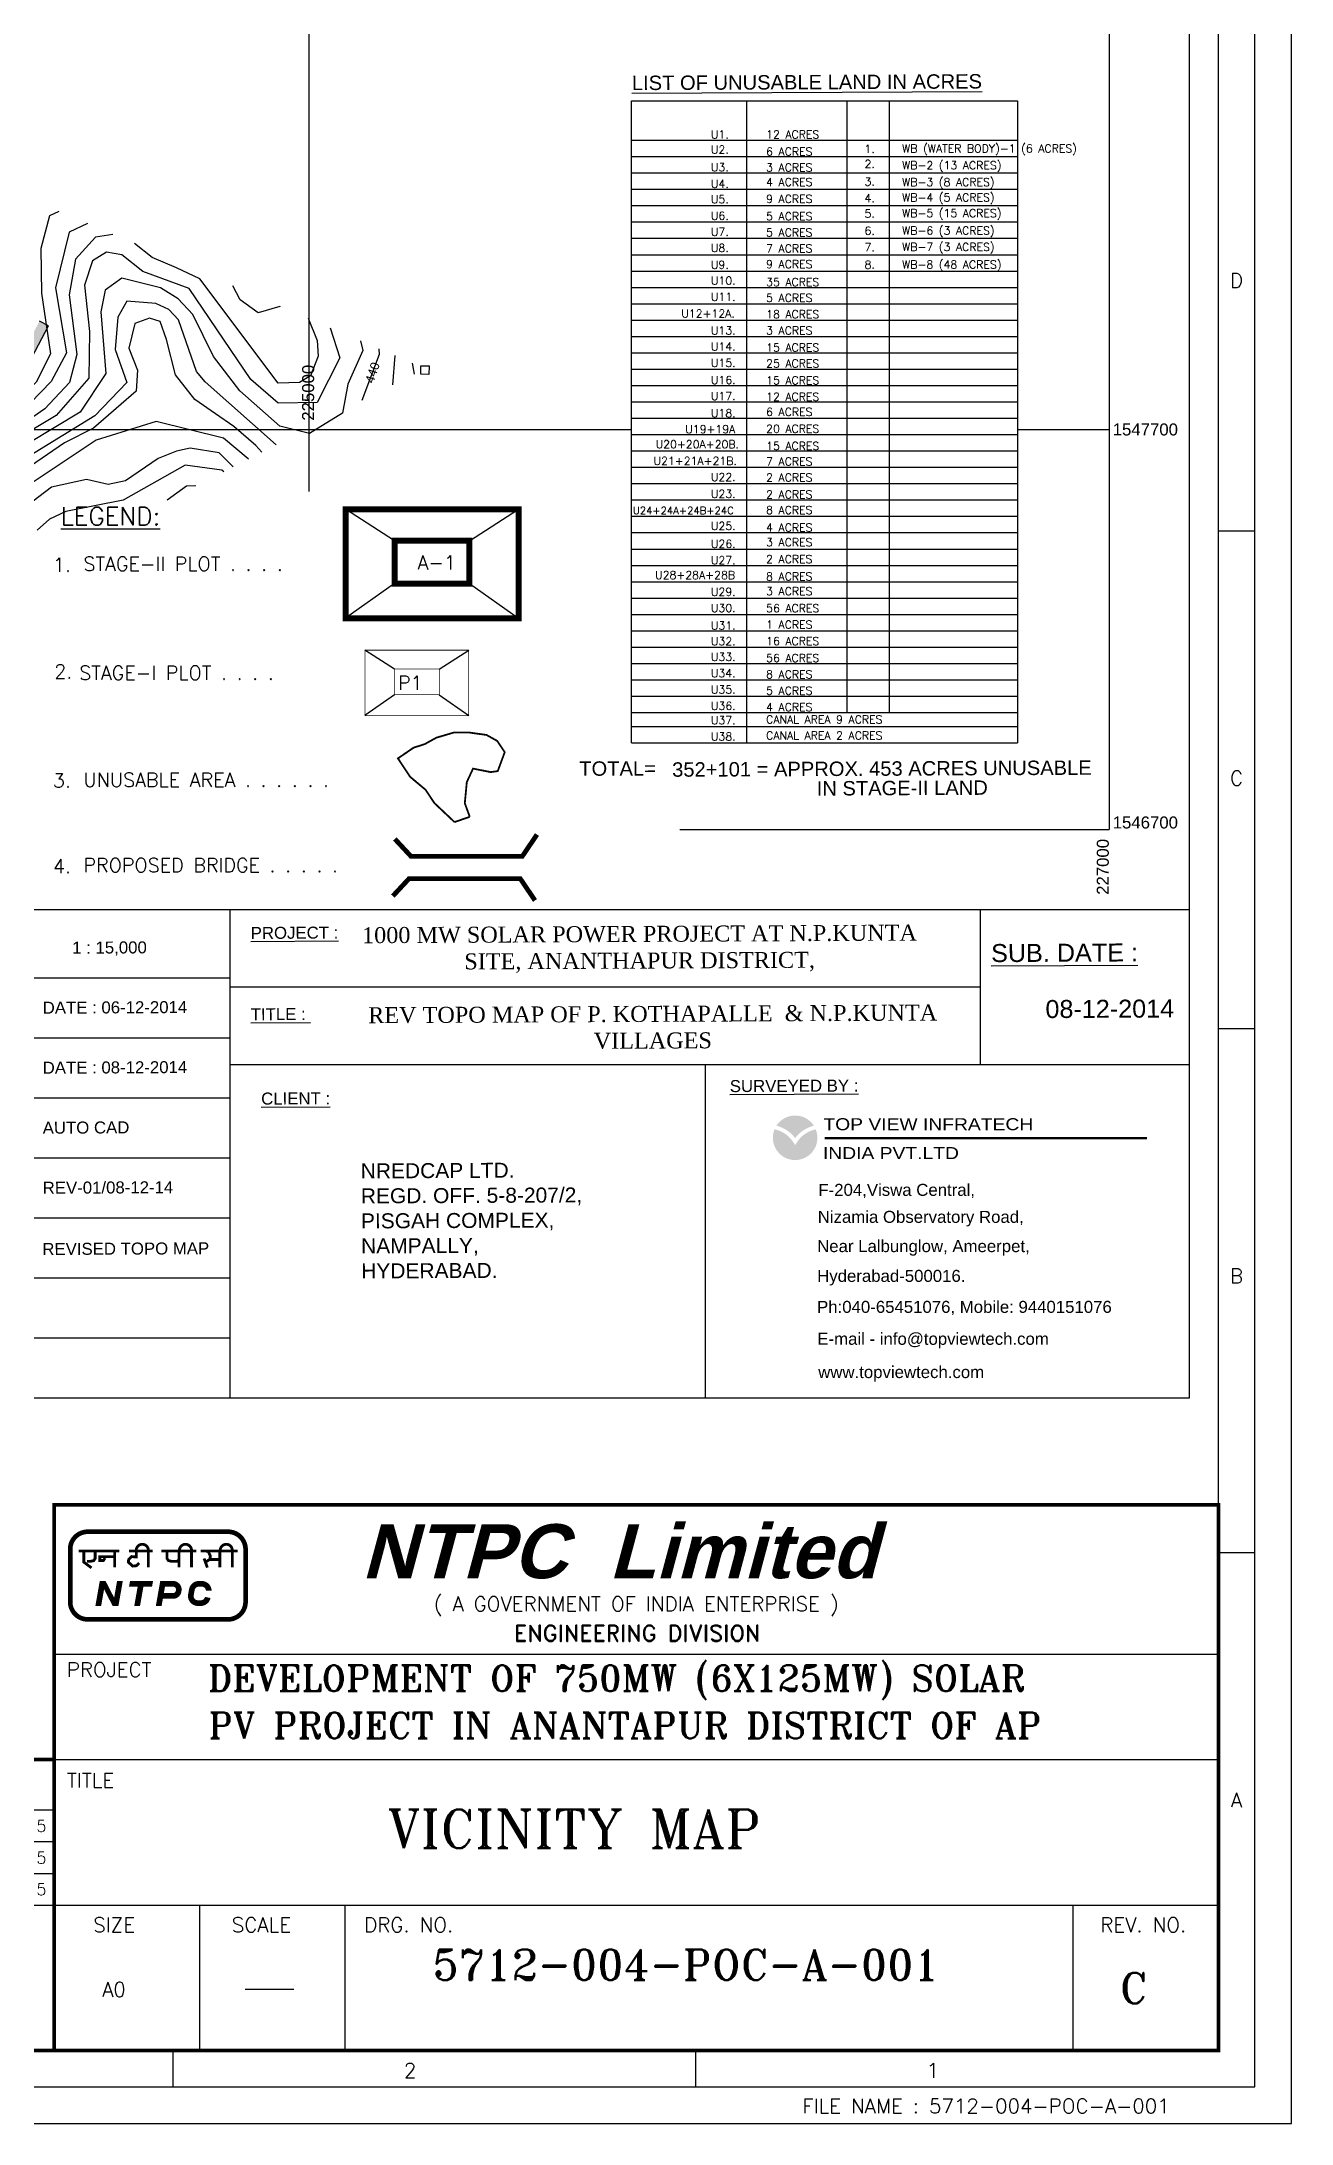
# Model space of a CAD drawing. Header units: metres. Extents: x 218545 to 227455, y 1543467 to 1556082.
# Drawn here: x 224333 to 227455, y 1543467 to 1548669 of the extents above; entities that cross this region are included whole.
import ezdxf
from ezdxf.enums import TextEntityAlignment as Align

# ---------------------------------------------------------------- set-up
doc = ezdxf.new("R2010")
doc.units = ezdxf.units.M
doc.header["$MEASUREMENT"] = 0
for name, color, linetype in [('10 M CONTOUR', 20, 'Continuous'), ('2 M CONTOUR', 33, 'Continuous'), ('AREA FOR SURVEY', 6, 'Continuous'), ('CONTEXT', 200, 'Continuous'), ('EXCAVATED CANAL', 160, 'Continuous'), ('GRID', 250, 'Continuous'), ('IMAGE', 7, 'Continuous'), ('STAGE-I', 160, 'Continuous'), ('STONES', 5, 'Continuous'), ('SUB STATION', 92, 'Continuous'), ('TITLE BOX', 7, 'Continuous'), ('UT & SP', 1, 'Continuous'), ('UUL', 90, 'Continuous')]:
    doc.layers.add(name, color=color, linetype=linetype)
doc.styles.add('1', font='romant.shx', dxfattribs={"height": 7})
doc.styles.add('ARIAL', font='arialbd.ttf')
doc.styles.add('ROMANS', font='romans')
doc.styles.add('ROMANT', font='romand.shx')
doc.styles.add('ST2', font='bgothl.ttf', dxfattribs={"width": 1.2})
doc.styles.get("Standard").update_dxf_attribs({"font": 'arial.ttf'})

msp = doc.modelspace()

# ---------------------------------------------------------------- hatches: boundary and pattern name
at = {"layer": 'EXCAVATED CANAL'}
h = msp.add_hatch(dxfattribs=at)
h.set_pattern_fill('DOTS', color=256, scale=50)
h.set_pattern_definition([(0, (0.1397, 0.1363), (1.5625, 3.125), [0, -3.125])])
h.paths.add_polyline_path([(223781.05413, 1547500.54992), (223853.64516, 1547574.37917), (223874.96063, 1547726.73811), (223895.32201, 1547833.09122), (223904.75728, 1547849.00947), (223944.24054, 1547865.36972), (223982.62388, 1547870.62289), (224058.92757, 1547853.84168), (224116.24107, 1547831.57157), (224159.92172, 1547814.79106), (224221.20443, 1547807.10088), (224258.76192, 1547810.9365), (224291.98447, 1547848.75387), (224349.89832, 1547959.31298), (224327.75269, 1547970.91346), (224271.22751, 1547863.00535), (224246.45786, 1547834.80996), (224221.49455, 1547832.26054), (224166.04999, 1547839.21811), (224125.25107, 1547854.89157), (224066.18281, 1547877.84352), (223983.64524, 1547895.99572), (223937.65258, 1547889.70114), (223887.49625, 1547868.9184), (223871.58918, 1547842.08155), (223850.28865, 1547730.82304), (223830.03021, 1547586.01956), (223769.87662, 1547524.8399), (223645.94682, 1547516.31206), (223647.66306, 1547491.37104)])
at = {"layer": 'TITLE BOX'}
h = msp.add_hatch(color=256, dxfattribs=at)
edge = h.paths.add_edge_path()
edge.add_line((226215.67617, 1545911.74216), (226217.76524, 1545915.12237))
edge.add_arc((226281.86428, 1545879.4151), 73.37368, 101.74444472, 150.87939668, ccw=False)
edge.add_arc((226215.44447, 1545929.9835), 55.70519, -202.44631022, 22.44631022, ccw=False)
edge.add_arc((226149.02466, 1545879.4151), 73.37368, 29.12060332, 78.25555528, ccw=False)
edge.add_line((226213.1237, 1545915.12237), (226215.67617, 1545911.74216))
edge = h.paths.add_edge_path()
edge.add_arc((226281.86428, 1545879.4151), 83.03603, 103.62891731, 143.11974506)
edge.add_arc((226149.02466, 1545879.4151), 83.03603, 36.88025494, 76.37108269)
edge.add_arc((226215.44447, 1545929.9835), 55.70519, 32.74319009, 147.25680991, ccw=False)

# ---------------------------------------------------------------- linework, layer by layer
for p, q in [((227364.2306, 1547446.30994, -1469.86579), (227273.32151, 1547446.30994, -1469.86579)), ((227364.2306, 1546202.37055, -1469.86579), (227273.32151, 1546202.37055, -1469.86579)), ((224676.02487, 1544878.68539, -1469.86579), (224676.02487, 1544897.43575, -1469.86579)), ((227364.2306, 1544892.71208, -1469.86579), (227273.32151, 1544892.71208, -1469.86579)), ((224552.06552, 1544867.29867, -1469.86579), (224554.51333, 1544864.85339, -1469.86579)), ((224364.2306, 1544376.04541, -1469.86579), (227273.32151, 1544376.04541, -1469.86579)), ((220185.27126, 1544250.26669, -1469.86579), (224367.08944, 1544250.26669, -1469.86579)), ((220185.27126, 1544170.98081, -1469.86579), (224367.08944, 1544170.98081, -1469.86579)), ((220185.27126, 1544091.69493, -1469.86579), (224367.08944, 1544091.69493, -1469.86579)), ((220182.41242, 1544012.40905, -1469.86579), (227273.32151, 1544012.40905, -1469.86579)), ((224727.86697, 1543648.77268, -1469.86579), (224727.86697, 1544012.40905, -1469.86579)), ((225091.50333, 1543648.77268, -1469.86579), (225091.50333, 1544012.40905, -1469.86579)), ((226909.68515, 1543648.77268, -1469.86579), (226909.68515, 1544012.40905, -1469.86579)), ((224661.95788, 1543557.86359, -1469.86579), (224661.95788, 1543648.77268, -1469.86579)), ((225967.63969, 1543557.86359, -1469.86579), (225967.63969, 1543648.77268, -1469.86579))]:
    msp.add_line(p, q)
at = {"elevation": -1469.86579}
for points in [[(218545.13969, 1543466.9545), (227455.13969, 1543466.9545), (227455.13969, 1556081.9545), (218545.13969, 1556081.9545)], [(218636.04878, 1543557.86359), (227364.2306, 1543557.86359), (227364.2306, 1555991.04541), (218636.04878, 1555991.04541)], [(218726.95788, 1543648.77268), (227273.32151, 1543648.77268), (227273.32151, 1555900.13632), (218726.95788, 1555900.13632)]]:
    msp.add_lwpolyline(points, close=True, dxfattribs=at)
for points, const_width in [([(224364.2306, 1543648.77268), (224364.2306, 1545012.40905), (227273.32151, 1545012.40905), (227273.32151, 1543648.77268), (220182.41242, 1543648.77268), (220182.41242, 1544376.04541)], 9.09091), ([(224425.61613, 1544897.55787), (224527.02316, 1544897.55787)], 7.08466), ([(224438.36916, 1544897.55787), (224438.36916, 1544869.54015), (224457.49559, 1544855.17659)], 7.0832), ([(224466.75333, 1544897.43575), (224466.75333, 1544882.25689), (224466.75333, 1544878.68539), (224463.09697, 1544873.32814), (224455.05299, 1544871.5424), (224446.48472, 1544871.5424)], 7.08466), ([(224491.39825, 1544879.73062), (224487.40039, 1544873.62845), (224478.40521, 1544873.62845), (224478.40521, 1544883.39192), (224515.38541, 1544883.39192)], 7.08466), ([(224515.38541, 1544856.54237), (224515.38541, 1544896.8167)], 7.08466), ([(224576.64475, 1544867.73397), (224569.36968, 1544860.46573), (224560.11049, 1544859.65816), (224549.93429, 1544869.32276), (224550.28692, 1544876.35653), (224557.69005, 1544883.38745), (224569.35861, 1544882.36971), (224569.35861, 1544896.19302)], 7.08466), ([(224551.49031, 1544897.55787), (224610.76168, 1544897.55787)], 7.08466), ([(224599.50512, 1544897.32542), (224599.50512, 1544856.52802)], 7.08466), ([(224631.9153, 1544897.55787), (224719.1066, 1544897.55787)], 7.08466), ([(224646.04276, 1544897.43575), (224646.04276, 1544882.25689), (224646.04276, 1544878.68539), (224649.69913, 1544873.32814), (224657.74311, 1544871.5424), (224670.90598, 1544871.5424), (224676.02487, 1544875.11389)], 7.08466), ([(224676.02487, 1544897.43575), (224676.02487, 1544856.36353)], 7.08466), ([(224707.36071, 1544897.32542), (224707.36071, 1544856.52802)], 7.08466), ([(224730.23456, 1544897.55787), (224822.6822, 1544897.55787)], 7.08466), ([(224738.81583, 1544878.66356), (224747.07023, 1544855.851)], 7.08466), ([(224742.85773, 1544897.28457), (224749.43011, 1544895.94696), (224754.3594, 1544885.246), (224753.81171, 1544876.55147), (224750.28477, 1544874.56264), (224742.12145, 1544869.79512)], 7.08466), ([(224752.67967, 1544875.91312), (224778.12721, 1544875.91312)], 7.08466), ([(224778.12721, 1544897.32542), (224778.12721, 1544856.52802)], 7.08466), ([(224809.22432, 1544897.32542), (224809.22432, 1544856.52802)], 7.08466), ([(224364.2306, 1544376.04541), (220182.41242, 1544376.04541)], 9.09091)]:
    msp.add_lwpolyline(points, dxfattribs=dict(at, const_width=const_width))
at = {"const_width": 11.68364, "elevation": -1469.86579}
msp.add_lwpolyline([(224448.11105, 1544726.4425), (224798.62015, 1544726.4425, 0.4142135624), (224842.43378, 1544770.25614), (224842.43378, 1544901.69705, 0.4142135624), (224798.62015, 1544945.51068), (224448.11105, 1544945.51068, 0.4142135624), (224404.29742, 1544901.69705), (224404.29742, 1544770.25614, 0.4142135624)], format="xyb", close=True, dxfattribs=at)
at = {"elevation": -1469.86579}
for points, const_width in [([(224599.53087, 1544897.55787, 1.0992236365), (224569.41625, 1544897.55787, 0.9290593582)], 7.08466), ([(224707.38646, 1544897.55787, 1.0992236365), (224677.27184, 1544897.55787, 0.9290593582)], 7.08466), ([(224809.25007, 1544897.55787, 1.0992236365), (224779.13545, 1544897.55787, 0.9290593582)], 7.08466), ([(224633.5191, 1544784.92365), (224661.16662, 1544784.92365, 0.3639702343), (224675.12069, 1544796.6325), (224675.48558, 1544798.70192, 0.4663076582), (224661.53152, 1544815.33173), (224637.60908, 1544815.33173)], 14.16933), ([(224732.84648, 1544815.33173), (224725.65252, 1544815.33173, 0.3639702343), (224708.20994, 1544800.69566), (224705.94755, 1544787.86502, 0.4663076582), (224723.39014, 1544767.07776), (224730.58409, 1544767.07776, 0.356620502), (224747.94075, 1544781.26105)], 14.16933), ([(224750.54549, 1544798.28941, 0.4031849639), (224732.84648, 1544815.33173)], 14.16933)]:
    msp.add_lwpolyline(points, format="xyb", dxfattribs=dict(at, const_width=const_width))
msp.add_lwpolyline([(224364.2306, 1544639.66883), (227273.32151, 1544639.66883)], dxfattribs=at)
for points in [[(224467.22937, 1544759.9931, -1469.86579), (224478.23628, 1544822.41639, -1469.86579), (224481.61728, 1544759.9931, -1469.86579), (224492.62419, 1544822.41639, -1469.86579)], [(224510.39311, 1544759.9931, -1469.86579), (224488.95522, 1544801.60863, -1469.86579), (224514.06208, 1544780.80086, -1469.86579), (224492.62419, 1544822.41639, -1469.86579)], [(224510.39311, 1544759.9931, -1469.86579), (224521.40002, 1544822.41639, -1469.86579), (224524.78102, 1544759.9931, -1469.86579), (224535.78794, 1544822.41639, -1469.86579)], [(224553.77283, 1544822.41639, -1469.86579), (224551.27439, 1544808.24706, -1469.86579), (224611.32449, 1544822.41639, -1469.86579), (224608.82605, 1544808.24706, -1469.86579)], [(224629.30938, 1544822.41639, -1469.86579), (224643.6973, 1544822.41639, -1469.86579), (224618.30247, 1544759.9931, -1469.86579), (224632.69039, 1544759.9931, -1469.86579)], [(224564.34779, 1544759.9931, -1469.86579), (224572.85627, 1544808.24706, -1469.86579), (224578.7357, 1544759.9931, -1469.86579), (224587.24418, 1544808.24706, -1469.86579)]]:
    msp.add_solid(points)
at = {"layer": '10 M CONTOUR'}
for points in [[(224375.75251, 1548245.26282, -1039.86579), (224352.21003, 1548234.05414, -1039.86579), (224331.27369, 1548152.37832, -1039.86579), (224332.62569, 1548040.61932, -1039.86579), (224354.89569, 1547888.88832, -1039.86579), (224319.39269, 1547818.61632, -1039.86579), (224268.14569, 1547771.21432, -1039.86579), (224227.31869, 1547747.77232, -1039.86579), (224154.32669, 1547750.34532, -1039.86579), (224104.98169, 1547814.26632, -1039.86579), (224064.11069, 1547899.61832, -1039.86579), (224010.20069, 1547940.54732, -1039.86579), (223933.28469, 1547933.32432, -1039.86579), (223891.71969, 1547889.10632, -1039.86579), (223833.69369, 1547749.87532, -1039.86579), (223786.61669, 1547434.17232, -1039.86579), (223762.24054, 1547381.32573, -1039.86579)], [(224918.59978, 1547661.86505, -1029.86579), (224741.87369, 1547818.88932, -1029.86579), (224719.94669, 1547844.87132, -1029.86579), (224674.53669, 1547974.22632, -1029.86579), (224650.76769, 1547999.94732, -1029.86579), (224618.40169, 1548015.31232, -1029.86579), (224545.75369, 1548020.94832, -1029.86579), (224523.64469, 1547980.48332, -1029.86579), (224516.71069, 1547900.01532, -1029.86579), (224545.75469, 1547817.58032, -1029.86579), (224465.79069, 1547734.21932, -1029.86579), (224236.51869, 1547593.32932, -1029.86579), (224169.62469, 1547568.73832, -1029.86579), (224144.95469, 1547572.82232, -1029.86579), (224010.18769, 1547722.11832, -1029.86579), (223940.51669, 1547693.64032, -1029.86579), (223916.74769, 1547641.31932, -1029.86579), (223911.21769, 1547440.68732, -1029.86579), (223878.98712, 1547356.92609, -1029.86579)], [(225175.76511, 1547901.77244, -1029.86579), (225176.22569, 1547887.70532, -1029.86579), (225132.90946, 1547772.48243, -1029.86579)], [(224717.92577, 1547559.1319, -1019.86579), (224695.19969, 1547558.35732, -1019.86579), (224646.47028, 1547523.23112, -1019.86579)]]:
    msp.add_polyline3d(points, dxfattribs=at)
at = {"layer": '2 M CONTOUR'}
for points in [[(224447.4658, 1548214.71417, -1037.86579), (224402.07762, 1548193.23445, -1037.86579), (224367.61769, 1548053.87132, -1037.86579), (224394.80169, 1547891.89032, -1037.86579), (224356.76069, 1547819.65832, -1037.86579), (224280.54169, 1547740.93732, -1037.86579), (224240.73569, 1547718.93732, -1037.86579), (224167.08569, 1547713.96732, -1037.86579), (224077.28469, 1547810.93032, -1037.86579), (224015.08669, 1547900.72432, -1037.86579), (223956.52069, 1547908.89232, -1037.86579), (223918.80269, 1547892.45232, -1037.86579), (223849.04369, 1547743.60732, -1037.86579), (223815.70669, 1547472.10432, -1037.86579), (223776.86575, 1547365.82015, -1037.86579)], [(224510.4644, 1548187.77338, -1035.86579), (224467.50769, 1548180.42132, -1035.86579), (224417.96769, 1548125.61232, -1035.86579), (224402.14169, 1548037.05132, -1035.86579), (224421.21569, 1547887.63432, -1035.86579), (224402.42969, 1547817.42732, -1035.86579), (224340.70469, 1547751.37232, -1035.86579), (224281.17869, 1547710.21632, -1035.86579), (224234.62769, 1547689.24332, -1035.86579), (224158.79788, 1547692.43763, -1035.86579), (224026.35069, 1547838.45532, -1035.86579), (223982.27016, 1547848.90659, -1035.86579), (223918.66561, 1547833.93627, -1035.86579), (223865.66414, 1547715.54215, -1035.86579), (223831.99169, 1547438.60732, -1035.86579), (223793.81835, 1547347.84707, -1035.86579)], [(224998.65777, 1547978.20505, -1035.86579), (225021.03369, 1547922.21032, -1035.86579), (225023.73869, 1547883.43332, -1035.86579), (225004.66669, 1547834.07132, -1035.86579), (224977.53869, 1547817.34632, -1035.86579), (224923.62469, 1547815.98832, -1035.86579), (224727.88769, 1548076.29732, -1035.86579), (224669.81169, 1548103.84132, -1035.86579), (224609.34927, 1548130.1926, -1035.86579), (224564.81975, 1548164.5288, -1035.86579)], [(225053.75797, 1547954.42596, -1033.86579), (225077.92357, 1547879.13214, -1033.86579), (225020.93479, 1547767.93186, -1033.86579), (224923.49769, 1547765.92832, -1033.86579), (224856.01369, 1547825.30532, -1033.86579), (224701.88869, 1548052.35232, -1033.86579), (224586.03869, 1548094.82032, -1033.86579), (224533.07769, 1548136.38632, -1033.86579), (224494.70669, 1548143.54632, -1033.86579), (224459.96982, 1548121.33724, -1033.86579), (224439.66388, 1548060.54681, -1033.86579), (224452.17278, 1547945.12422, -1033.86579), (224451.03247, 1547828.29643, -1033.86579), (224369.46969, 1547734.97132, -1033.86579), (224255.53955, 1547666.58177, -1033.86579)], [(225129.80528, 1547921.60691, -1031.86579), (225135.58069, 1547897.80732, -1031.86579), (225098.33269, 1547813.10632, -1031.86579), (225084.87369, 1547741.18432, -1031.86579), (225002.25369, 1547689.97432, -1031.86579), (224928.05269, 1547708.26532, -1031.86579), (224827.80069, 1547796.59632, -1031.86579), (224762.00669, 1547882.29632, -1031.86579), (224711.00769, 1547987.40232, -1031.86579), (224673.98469, 1548026.98632, -1031.86579), (224629.81169, 1548054.19032, -1031.86579), (224533.39269, 1548078.28132, -1031.86579), (224492.00659, 1548048.45532, -1031.86579), (224480.67769, 1547994.29332, -1031.86579), (224493.74409, 1547839.82898, -1031.86579), (224428.91269, 1547743.35332, -1031.86579), (224238.91669, 1547628.65532, -1031.86579)], [(224928.42241, 1548008.51589, -1037.86579), (224928.27366, 1548007.68026, -1037.86579), (224873.84869, 1547991.88732, -1037.86579), (224829.27369, 1548023.92232, -1037.86579), (224811.00658, 1548059.16377, -1037.86579)], [(224882.77276, 1547643.28406, -1027.86579), (224867.80269, 1547659.93432, -1027.86579), (224812.96969, 1547707.35532, -1027.86579), (224766.98769, 1547738.93932, -1027.86579), (224715.57712, 1547774.89776, -1027.86579), (224667.08828, 1547836.41346, -1027.86579), (224644.72369, 1547924.72832, -1027.86579), (224628.98271, 1547969.65611, -1027.86579), (224602.47627, 1547978.65632, -1027.86579), (224565.40768, 1547964.60886, -1027.86579), (224550.64123, 1547903.63041, -1027.86579), (224572.44885, 1547848.20672, -1027.86579), (224569.18063, 1547795.48393, -1027.86579), (224462.12169, 1547703.27432, -1027.86579), (224390.42269, 1547666.72932, -1027.86579), (224176.93569, 1547520.77332, -1027.86579), (224151.69069, 1547518.46132, -1027.86579), (224117.30469, 1547543.58132, -1027.86579), (224038.13769, 1547619.07532, -1027.86579), (224011.30369, 1547639.36197, -1027.86579), (223973.17257, 1547626.08803, -1027.86579), (223950.06069, 1547584.68532, -1027.86579), (223947.53369, 1547432.27532, -1027.86579), (223922.25664, 1547366.06415, -1027.86579)], [(225215.11552, 1547884.79034, -1027.86579), (225209.6161, 1547811.31031, -1027.86579)], [(225258.97644, 1547865.72377, -1025.86579), (225263.3827, 1547838.52624, -1025.86579)], [(224849.82879, 1547626.19831, -1025.86579), (224849.21069, 1547626.93332, -1025.86579), (224787.60669, 1547678.59132, -1025.86579), (224619.08769, 1547719.69632, -1025.86579), (224469.32369, 1547673.05532, -1025.86579), (224304.07369, 1547563.35232, -1025.86579), (224227.49469, 1547491.92932, -1025.86579), (224186.49713, 1547420.4079, -1025.86579)], [(224811.7841, 1547606.46717, -1023.86579), (224776.19869, 1547642.19232, -1023.86579), (224704.32169, 1547653.77132, -1023.86579), (224669.59269, 1547646.14732, -1023.86579), (224624.42769, 1547627.25632, -1023.86579), (224542.63669, 1547571.73341, -1023.86579), (224498.78636, 1547562.706, -1023.86579), (224445.00069, 1547575.38132, -1023.86579), (224357.41169, 1547555.62632, -1023.86579), (224294.44169, 1547507.36632, -1023.86579), (224254.75986, 1547434.44651, -1023.86579)], [(224787.99421, 1547594.3358, -1021.86579), (224783.36769, 1547598.82032, -1021.86579), (224691.72269, 1547611.34932, -1021.86579), (224536.78132, 1547523.15338, -1021.86579), (224393.51569, 1547495.44232, -1021.86579), (224352.82769, 1547475.84032, -1021.86579), (224321.4247, 1547448.4686, -1021.86579)]]:
    msp.add_polyline3d(points, dxfattribs=at)
at = {"layer": 'EXCAVATED CANAL', "elevation": -1469.86579}
msp.add_lwpolyline([(224291.98447, 1547848.75387), (224349.89832, 1547959.31298), (224327.75269, 1547970.91346)], dxfattribs=at)
at = {"layer": 'GRID', "linetype": 'Continuous'}
for p, q in [((227200.13969, 1555900.13632, -1469.86579), (227200.13969, 1546500.13632, -1469.86579)), ((227000.13969, 1552218.94731, -1469.86579), (227000.13969, 1546700.13632, -1469.86579)), ((225000.13969, 1550790.51454, -1469.86579), (225000.13969, 1547545.00654, -1469.86579)), ((219000.13969, 1547700.13632, -1469.86579), (225806.52194, 1547700.13632, -1469.86579)), ((226770.78499, 1547700.13632, -1469.86579), (227000.13969, 1547700.13632, -1469.86579)), ((225927.6448, 1546700.13632, -1469.86579), (227000.13969, 1546700.13632, -1469.86579)), ((226872.75106, 1546700.13632, -1469.86579), (227000.13969, 1546700.13632, -1469.86579)), ((218800.13969, 1546500.13632, -1469.86579), (227200.13969, 1546500.13632, -1469.86579))]:
    msp.add_line(p, q, dxfattribs=at)
at = {"layer": 'GRID', "linetype": 'Continuous', "elevation": -1469.86579}
msp.add_lwpolyline([(227200.13969, 1546500.13632), (227200.13969, 1545279.13632), (218800.13969, 1545279.13632), (218800.13969, 1546500.13632)], dxfattribs=at)
at = {"layer": 'IMAGE'}
for p, q in [((225806.52194, 1546916.64264, -1469.86579), (225806.52194, 1548521.18412, -1469.86579)), ((225806.52194, 1548521.18412, -1469.86579), (226770.78499, 1548521.18412, -1469.86579)), ((226093.60605, 1548521.18412, -1469.86579), (226093.60605, 1546916.64264, -1469.86579)), ((226344.69796, 1548521.18412, -1469.86579), (226344.69796, 1546992.76482, -1469.86579)), ((226450.38572, 1548521.18412, -1469.86579), (226450.38572, 1546992.76482, -1469.86579)), ((226770.78499, 1548521.18412, -1469.86579), (226770.78499, 1546916.64264, -1469.86579)), ((225806.52194, 1548423.05035, -1469.86579), (226770.78499, 1548423.05035, -1469.86579)), ((225806.52194, 1548382.18505, -1469.86579), (226770.78499, 1548382.18505, -1469.86579)), ((225806.52194, 1548341.31975, -1469.86579), (226770.78499, 1548341.31975, -1469.86579)), ((225806.52194, 1548300.45444, -1469.86579), (226770.78499, 1548300.45444, -1469.86579)), ((225806.52194, 1548259.58914, -1469.86579), (226770.78499, 1548259.58914, -1469.86579)), ((225806.52194, 1548218.72384, -1469.86579), (226770.78499, 1548218.72384, -1469.86579)), ((225806.52194, 1548177.85854, -1469.86579), (226770.78499, 1548177.85854, -1469.86579)), ((225806.52194, 1548136.99324, -1469.86579), (226770.78499, 1548136.99324, -1469.86579)), ((225806.52194, 1548096.12794, -1469.86579), (226770.78499, 1548096.12794, -1469.86579)), ((225806.52194, 1548055.26264, -1469.86579), (226770.78499, 1548055.26264, -1469.86579)), ((225806.52194, 1548014.39734, -1469.86579), (226770.78499, 1548014.39734, -1469.86579)), ((225806.52194, 1547973.53204, -1469.86579), (226770.78499, 1547973.53204, -1469.86579)), ((225806.52194, 1547932.66674, -1469.86579), (226770.78499, 1547932.66674, -1469.86579)), ((225806.52194, 1547891.80144, -1469.86579), (226770.78499, 1547891.80144, -1469.86579)), ((225806.52194, 1547850.93614, -1469.86579), (226770.78499, 1547850.93614, -1469.86579)), ((225806.52194, 1547810.07084, -1469.86579), (226770.78499, 1547810.07084, -1469.86579)), ((225806.52194, 1547769.20554, -1469.86579), (226770.78499, 1547769.20554, -1469.86579)), ((225806.52194, 1547728.34023, -1469.86579), (226770.78499, 1547728.34023, -1469.86579)), ((225806.52194, 1547687.47493, -1469.86579), (226770.78499, 1547687.47493, -1469.86579)), ((225806.52194, 1547646.60963, -1469.86579), (226770.78499, 1547646.60963, -1469.86579)), ((225806.52194, 1547605.74433, -1469.86579), (226770.78499, 1547605.74433, -1469.86579)), ((225806.52194, 1547564.87903, -1469.86579), (226770.78499, 1547564.87903, -1469.86579)), ((225806.52194, 1547524.01373, -1469.86579), (226770.78499, 1547524.01373, -1469.86579)), ((225806.52194, 1547483.14843, -1469.86579), (226770.78499, 1547483.14843, -1469.86579)), ((225806.52194, 1547442.28313, -1469.86579), (226770.78499, 1547442.28313, -1469.86579)), ((225806.52194, 1547401.41783, -1469.86579), (226770.78499, 1547401.41783, -1469.86579)), ((225806.52194, 1547360.55253, -1469.86579), (226770.78499, 1547360.55253, -1469.86579)), ((225806.52194, 1547319.68723, -1469.86579), (226770.78499, 1547319.68723, -1469.86579)), ((225806.52194, 1547278.82193, -1469.86579), (226770.78499, 1547278.82193, -1469.86579)), ((225806.52194, 1547237.95663, -1469.86579), (226770.78499, 1547237.95663, -1469.86579)), ((225806.52194, 1547197.09133, -1469.86579), (226770.78499, 1547197.09133, -1469.86579)), ((225806.52194, 1547156.22602, -1469.86579), (226770.78499, 1547156.22602, -1469.86579)), ((225806.52194, 1547115.36072, -1469.86579), (226770.78499, 1547115.36072, -1469.86579)), ((225806.52194, 1547074.49542, -1469.86579), (226770.78499, 1547074.49542, -1469.86579)), ((225806.52194, 1547033.63012, -1469.86579), (226770.78499, 1547033.63012, -1469.86579)), ((225806.52194, 1546992.76482, -1469.86579), (226770.78499, 1546992.76482, -1469.86579)), ((225806.52194, 1546957.50794, -1469.86579), (226770.78499, 1546957.50794, -1469.86579)), ((225806.52194, 1546916.64264, -1469.86579), (226770.78499, 1546916.64264, -1469.86579))]:
    msp.add_line(p, q, dxfattribs=at)
at = {"layer": 'STAGE-I'}
for p, q in [((225214.28595, 1547101.46637, -1469.86579), (225140.67865, 1547148.65353, -1469.86579)), ((225326.39464, 1547101.46637, -1469.86579), (225400.12927, 1547148.65353, -1469.86579)), ((225214.28595, 1547037.24399, -1469.86579), (225140.67865, 1546985.2233, -1469.86579)), ((225326.39464, 1547037.24399, -1469.86579), (225400.12927, 1546985.2233, -1469.86579))]:
    msp.add_line(p, q, dxfattribs=at)
at = {"layer": 'STAGE-I', "ltscale": 100, "const_width": 1.8, "elevation": -1469.86579}
for points in [[(225140.67865, 1547148.65353), (225400.12927, 1547148.65353), (225400.12927, 1546985.2233), (225140.67865, 1546985.2233)], [(225214.28595, 1547101.46637), (225326.39464, 1547101.46637), (225326.39464, 1547037.24399), (225214.28595, 1547037.24399)]]:
    msp.add_lwpolyline(points, close=True, dxfattribs=at)
at = {"layer": 'STONES', "lineweight": 30, "extrusion": (0.009448, 0.010215, 0.999903), "elevation": 17938.31647}
msp.add_lwpolyline([(225270.12853, 1547756.76408), (225290.81039, 1547756.55887), (225290.60048, 1547735.40429), (225269.91863, 1547735.6095)], close=True, dxfattribs=at)
at = {"layer": 'SUB STATION'}
for p, q in [((225214.88576, 1547422.23597, -1469.86579), (225092.20693, 1547500.88122, -1469.86579)), ((225401.73357, 1547422.23597, -1469.86579), (225524.62463, 1547500.88122, -1469.86579)), ((225214.88576, 1547315.19866, -1469.86579), (225092.20693, 1547228.4975, -1469.86579)), ((225401.73357, 1547315.19866, -1469.86579), (225524.62463, 1547228.4975, -1469.86579))]:
    msp.add_line(p, q, dxfattribs=at)
at = {"layer": 'SUB STATION', "const_width": 15, "elevation": -1469.86579}
for points in [[(225092.20693, 1547500.88122), (225524.62463, 1547500.88122), (225524.62463, 1547228.4975), (225092.20693, 1547228.4975)], [(225214.88576, 1547422.23597), (225401.73357, 1547422.23597), (225401.73357, 1547315.19866), (225214.88576, 1547315.19866)]]:
    msp.add_lwpolyline(points, close=True, dxfattribs=at)
at = {"layer": 'TITLE BOX'}
for p, q in [((224802.8412, 1546329.13632, -1469.86579), (224179.05178, 1546329.13632, -1469.86579)), ((224802.8412, 1546179.13632, -1469.86579), (224179.05178, 1546179.13632, -1469.86579)), ((224802.8412, 1546029.13632, -1469.86579), (224179.05178, 1546029.13632, -1469.86579)), ((224802.8412, 1545879.13632, -1469.86579), (224179.05178, 1545879.13632, -1469.86579)), ((224802.8412, 1545729.13632, -1469.86579), (224179.05178, 1545729.13632, -1469.86579)), ((224802.8412, 1545579.13632, -1469.86579), (224179.05178, 1545579.13632, -1469.86579)), ((224802.8412, 1545429.13632, -1469.86579), (220927.51722, 1545429.13632, -1469.86579))]:
    msp.add_line(p, q, dxfattribs=at)
at = {"layer": 'TITLE BOX', "elevation": -1469.86579}
for points in [[(224802.8412, 1546500.13632), (224802.8412, 1545279.13632)], [(226677.63969, 1546500.13632), (226677.63969, 1546112.9159)], [(224802.8412, 1546306.85783), (226677.63969, 1546306.85783)], [(224802.8412, 1546112.9159), (227200.13969, 1546112.9159)], [(225990.99045, 1546112.9159), (225990.99045, 1545279.13632)]]:
    msp.add_lwpolyline(points, dxfattribs=at)
at = {"layer": 'TITLE BOX', "const_width": 5.96544, "elevation": -1469.86579}
msp.add_lwpolyline([(226289.42436, 1545929.10194), (227094.19634, 1545929.10194)], dxfattribs=at)
at = {"layer": 'UT & SP', "const_width": 12, "elevation": -1469.86579}
for points in [[(225215.31333, 1546676.8735), (225255.87353, 1546633.2978), (225533.66692, 1546633.2978), (225570.57477, 1546687.8675)], [(225210.33153, 1546534.06176), (225250.89172, 1546577.63746), (225528.68511, 1546577.63746), (225565.59297, 1546523.06776)]]:
    msp.add_lwpolyline(points, dxfattribs=at)
at = {"layer": 'UUL', "const_width": 4.5, "elevation": -1469.86579}
for points in [[(225402.56013, 1546732.2397), (225390.17251, 1546765.9667), (225395.16134, 1546818.94245), (225410.75088, 1546852.59752), (225455.02545, 1546843.87217), (225472.4857, 1546846.36508), (225489.94595, 1546893.73163), (225471.23856, 1546921.77765), (225444.42449, 1546936.73557), (225399.52634, 1546942.96801), (225363.35844, 1546942.96801), (225319.08412, 1546929.87992), (225289.77551, 1546913.67553), (225262.33786, 1546904.95003), (225223.05211, 1546878.15062), (225253.60761, 1546832.03054), (225292.27005, 1546799.62177), (225314.09529, 1546766.58993), (225364.53525, 1546718.93986)], [(225364.53525, 1546718.93986), (225402.56013, 1546732.2397)]]:
    msp.add_lwpolyline(points, dxfattribs=at)

# ---------------------------------------------------------------- texts
for s, height, style, p in [('D', 36.36364, 'ROMANS', (227318.01152, 1548054.4675, -1469.86579)), ('C', 36.36364, 'ROMANS', (227318.01152, 1546810.5281, -1469.86579)), ('B', 36.36364, 'ROMANS', (227318.01152, 1545566.58871, -1469.86579)), ('( A GOVERNMENT OF INDIA ENTERPRISE )', 36.3636364, 'ROMANS', (225818.26629, 1544746.92556, -1469.86579)), ('ENGINEERING DIVISION', 40.9090909, 'ROMANT', (225820.89645, 1544671.454, -1469.86579)), ('A', 36.36364, 'ROMANS', (227318.01152, 1544256.93024, -1469.86579)), ('04.08.15', 29.090909, 'ROMANS', (224257.68272, 1544195.46621, -1469.86579)), ('03.06.15', 29.090909, 'ROMANS', (224257.68272, 1544116.18033, -1469.86579)), ('15.05.15', 29.090909, 'ROMANS', (224257.68272, 1544037.32752, -1469.86579)), ('2', 36.36364, 'ROMANS', (225253.47471, 1543581.01899, -1469.86579)), ('1', 36.36364, 'ROMANS', (226559.15653, 1543581.01899, -1469.86579))]:
    msp.add_text(s, height=height, dxfattribs=dict(style=style)).set_placement(p, align=Align.CENTER)
for s, height, style, p in [('%%ULEGEND:', 45, 'ROMANS', (224380.52329, 1547460.72305, -1469.86579)), ('A-1', 35, 'ROMANS', (225272.21822, 1547349.97492, -1469.86579)), ('PROJECT', 36.363636, 'ROMANS', (224395.7688, 1544582.58383, -1469.86579)), ('DEVELOPMENT OF 750MW (6X125MW) SOLAR', 65, '1', (224748.15925, 1544546.76845, -1469.86579)), ('PV PROJECT IN ANANTAPUR DISTRICT OF AP', 65, '1', (224749.72906, 1544429.08835, -1469.86579)), ('TITLE', 36.363636, 'ROMANS', (224395.7688, 1544305.97687, -1469.86579)), ('VICINITY MAP', 96, '1', (225197.00577, 1544155.03271, -1469.86579)), ('SIZE', 36.363636, 'ROMANS', (224461.92414, 1543944.89266, -1469.86579)), ('SCALE', 36.363636, 'ROMANS', (224807.96785, 1543944.89266, -1469.86579)), ('DRG. NO.', 36.363636, 'ROMANS', (225138.74497, 1543944.89266, -1469.86579)), ('REV. NO.', 36.363636, 'ROMANS', (226977.67678, 1543944.89266, -1469.86579)), ('5712-004-POC-A-001', 76.8, '1', (225309.67904, 1543824.95957, -1469.86579)), ('C', 76.8, '1', (227026.4448, 1543766.73924, -1469.86579)), ('A0', 36.363636, 'ROMANS', (224484.02721, 1543783.46133, -1469.86579)), (' FILE NAME : 5712-004-POC-A-001', 36.3636364, 'ROMANS', (226208.42629, 1543492.13173, -1469.86579))]:
    msp.add_text(s, height=height, dxfattribs=dict(style=style)).set_placement(p)
at = {"style": 'ARIAL', "oblique": 15}
msp.add_text('NTPC  Limited', height=135, dxfattribs=at).set_placement((225132.31406, 1544829.22075, -1469.86579))
at = {"linetype": 'Continuous', "style": 'ROMANS', "width": 4.590909}
msp.add_text('-', height=36.36364, dxfattribs=at).set_placement((224814.91976, 1543786.52903, -1469.86579), (224989.81154, 1543786.52903, -1469.86579), align=Align.FIT)
at = {"layer": 'AREA FOR SURVEY', "style": 'ROMANS'}
for s, height, p in [('U1.', 20, (226004.95732, 1548427.41181, -1469.86579)), ('U2.', 20, (226004.95732, 1548389.63308, -1469.86579)), ('12 ACRES', 20, (226143.01582, 1548427.41181, -1469.86579)), ('1.', 20, (226388.79702, 1548391.46575, -1469.86579)), ('WB (WATER BODY)-1 (6 ACRES)', 20, (226482.55002, 1548392.38838, -1469.86579)), ('U3.', 20, (226004.95732, 1548345.31838, -1469.86579)), ('3 ACRES', 20, (226143.01582, 1548344.832, -1469.86579)), ('6 ACRES', 20, (226143.01582, 1548384.60265, -1469.86579)), ('2.', 20, (226388.79702, 1548353.68702, -1469.86579)), ('WB-2 (13 ACRES)', 20, (226482.55002, 1548350.29844, -1469.86579)), ('U4.', 20, (226004.95732, 1548304.15012, -1469.86579)), ('4 ACRES', 20, (226143.01582, 1548308.55863, -1469.86579)), ('3.', 20, (226388.79702, 1548309.37232, -1469.86579)), ('WB-3 (8 ACRES)', 20, (226482.55002, 1548308.30429, -1469.86579)), ('U5.', 20, (226004.95732, 1548265.64962, -1469.86579)), ('9 ACRES', 20, (226143.01582, 1548266.29358, -1469.86579)), ('4.', 20, (226388.79702, 1548268.20406, -1469.86579)), ('WB-4 (5 ACRES)', 20, (226482.55002, 1548270.0058, -1469.86579)), ('WB-5 (15 ACRES)', 20, (226482.55002, 1548230.69572, -1469.86579)), ('U6.', 20, (226004.95732, 1548224.15386, -1469.86579)), ('U7.', 20, (226004.95732, 1548184.34224, -1469.86579)), ('5 ACRES', 20, (226143.01582, 1548222.86246, -1469.86579)), ('5 ACRES', 20, (226143.01582, 1548182.52147, -1469.86579)), ('5.', 20, (226388.79702, 1548229.70356, -1469.86579)), ('6.', 20, (226388.79702, 1548186.79059, -1469.86579)), ('WB-6 (3 ACRES)', 20, (226482.55002, 1548187.14434, -1469.86579)), ('U8.', 20, (226004.95732, 1548143.73086, -1469.86579)), ('7 ACRES', 20, (226143.01582, 1548142.53291, -1469.86579)), ('7.', 20, (226388.79702, 1548145.92529, -1469.86579)), ('WB-7 (3 ACRES)', 20, (226482.55002, 1548146.27904, -1469.86579)), ('U9.', 20, (226004.95732, 1548101.89132, -1469.86579)), ('9 ACRES', 20, (226143.01582, 1548103.26719, -1469.86579)), ('8.', 20, (226388.79702, 1548101.94958, -1469.86579)), ('WB-8 (48 ACRES)', 20, (226482.55002, 1548102.30333, -1469.86579)), ('U10.', 20, (226004.95732, 1548062.07638, -1469.86579)), ('U11.', 20, (226004.95732, 1548021.72533, -1469.86579)), ('35 ACRES', 20, (226143.01582, 1548058.5313, -1469.86579)), ('U12+12A.', 20, (225931.00399, 1547979.8054, -1469.86579)), ('5 ACRES', 20, (226143.01582, 1548018.97467, -1469.86579)), ('18 ACRES', 20, (226143.01582, 1547978.2307, -1469.86579)), ('U13.', 20, (226004.95732, 1547937.47742, -1469.86579)), ('3 ACRES', 20, (226143.01582, 1547937.562, -1469.86579)), ('U14.', 20, (226004.95732, 1547897.31349, -1469.86579)), ('15 ACRES', 20, (226143.01582, 1547894.94056, -1469.86579)), ('U15.', 20, (226004.95732, 1547856.50892, -1469.86579)), ('U16.', 20, (226004.95732, 1547813.69792, -1469.86579)), ('25 ACRES', 20, (226143.01582, 1547854.97524, -1469.86579)), ('U17.', 20, (226004.95732, 1547773.76452, -1469.86579)), ('15 ACRES', 20, (226143.01582, 1547812.92993, -1469.86579)), ('12 ACRES', 20, (226143.01582, 1547772.02122, -1469.86579)), ('U18.', 20, (226004.95732, 1547730.99402, -1469.86579)), ('6 ACRES', 20, (226143.01582, 1547734.04367, -1469.86579)), ('U19+19A', 20, (225940.88089, 1547690.86675, -1469.86579)), ('20 ACRES', 20, (226143.01582, 1547692.05606, -1469.86579)), ('U21+21A+21B.', 20, (225861.62089, 1547611.55747, -1469.86579)), ('U20+20A+20B.', 20, (225866.92856, 1547653.09892, -1469.86579)), ('7 ACRES', 20, (226143.01582, 1547610.08354, -1469.86579)), ('15 ACRES', 20, (226143.01582, 1547648.96318, -1469.86579)), ('U22.', 20, (226004.95732, 1547571.30178, -1469.86579)), ('2 ACRES', 20, (226143.01582, 1547570.11363, -1469.86579)), ('U23.', 20, (226004.95732, 1547529.21105, -1469.86579)), ('2 ACRES', 20, (226143.01582, 1547527.76097, -1469.86579)), ('U24+24A+24B+24C', 18.4, (225809.8783, 1547488.27394, -1469.86579)), ('8 ACRES', 20, (226143.01582, 1547488.9113, -1469.86579)), ('U25.', 20, (226004.95732, 1547449.03965, -1469.86579)), ('U26.', 20, (226004.95732, 1547404.19299, -1469.86579)), ('4 ACRES', 20, (226143.01582, 1547444.88384, -1469.86579)), ('3 ACRES', 20, (226143.01582, 1547408.24663, -1469.86579)), ('U27.', 20, (226004.95732, 1547363.32933, -1469.86579)), ('2 ACRES', 20, (226143.01582, 1547366.17686, -1469.86579)), ('U28+28A+28B', 20, (225865.59437, 1547326.33596, -1469.86579)), ('8 ACRES', 20, (226143.01582, 1547322.9005, -1469.86579)), ('U29.', 20, (226004.95732, 1547284.37808, -1469.86579)), ('U30.', 20, (226004.95732, 1547243.94649, -1469.86579)), ('3 ACRES', 20, (226143.01582, 1547285.91155, -1469.86579)), ('56 ACRES', 20, (226143.01582, 1547243.42989, -1469.86579)), ('U31.', 20, (226004.95732, 1547200.13732, -1469.86579)), ('1 ACRES', 20, (226143.01582, 1547202.41671, -1469.86579)), ('U32.', 20, (226004.95732, 1547160.87313, -1469.86579)), ('16 ACRES', 20, (226143.01582, 1547161.3428, -1469.86579)), ('U33.', 20, (226004.95732, 1547121.89822, -1469.86579)), ('56 ACRES', 20, (226143.01582, 1547119.02606, -1469.86579)), ('U34.', 20, (226004.95732, 1547081.03292, -1469.86579)), ('U35.', 20, (226004.95732, 1547040.16762, -1469.86579)), ('8 ACRES', 20, (226143.01582, 1547078.16076, -1469.86579)), ('5 ACRES', 20, (226143.01582, 1547037.29546, -1469.86579)), ('U36.', 20, (226004.95732, 1546999.30232, -1469.86579)), ('4 ACRES', 20, (226143.01582, 1546996.43016, -1469.86579)), ('U37.', 20, (226004.95732, 1546963.49985, -1469.86579)), ('CANAL AREA 9 ACRES', 20, (226143.01582, 1546965.48857, -1469.86579)), ('U38.', 20, (226004.95732, 1546922.991, -1469.86579)), ('CANAL AREA 2 ACRES', 20, (226143.01582, 1546925.33185, -1469.86579))]:
    msp.add_text(s, height=height, dxfattribs=at).set_placement(p)
at = {"layer": 'CONTEXT', "linetype": 'Continuous'}
msp.add_text('440', height=22.5, rotation=71.48686261, dxfattribs=at).set_placement((225161.80802, 1547813.70631, -589.86579))
at = {"layer": 'GRID', "linetype": 'Continuous'}
for s, p in [('225000', (225013.68295, 1547722.09459, -1469.86579)), ('227000', (226999.07345, 1546537.05709, -1469.86579))]:
    msp.add_text(s, height=30, rotation=90, dxfattribs=at).set_placement(p)
for s, p in [('1547700', (227008.73943, 1547685.17284, -1469.86579)), ('1546700', (227008.73943, 1546702.9918, -1469.86579))]:
    msp.add_text(s, height=30, dxfattribs=at).set_placement(p)
at = {"layer": 'STAGE-I', "style": 'ROMANS'}
for s, p in [('2.', (224364.55065, 1547077.83961, -1469.86579)), ('STAGE-I PLOT . . . .', (224427.04491, 1547074.24692, -1469.86579)), ('P1', (225223.10394, 1547049.86322, -1469.86579))]:
    msp.add_text(s, height=35, dxfattribs=at).set_placement(p)
at = {"layer": 'SUB STATION', "style": 'ROMANS'}
for s, p in [('1.', (224361.16941, 1547344.75962, -1469.86579)), ('STAGE-II PLOT . . . .', (224437.42513, 1547346.82128, -1469.86579))]:
    msp.add_text(s, height=35, dxfattribs=at).set_placement(p)
at = {"layer": 'TITLE BOX'}
for s, height, p in [('%%ULIST OF UNUSABLE LAND IN ACRES', 36, (225807.65744, 1548548.15533, -1469.86579)), ('TOTAL=', 36, (225676.16021, 1546834.51593, -1469.86579)), ('352+101 = APPROX. 453 ACRES UNUSABLE', 36, (225908.25187, 1546832.26331, -1469.86579)), ('IN STAGE-II LAND', 36, (226269.43051, 1546785.17873, -1469.86579)), ('%%UPROJECT :', 30, (224855.35154, 1546426.91189, -1469.86579)), ('1 : 15,000', 30, (224409.38082, 1546390.08186, -1469.86579)), ('%%USUB. DATE :', 45, (226705.14563, 1546369.08186, -1469.86579)), ('08-12-2014', 45, (226840.87615, 1546229.2011, -1469.86579)), ('DATE : 06-12-2014', 30, (224335.68503, 1546240.08186, -1469.86579)), ('%%UTITLE : ', 30, (224855.35154, 1546223.66318, -1469.86579)), ('DATE : 08-12-2014', 30, (224335.68503, 1546090.08186, -1469.86579)), ('%%USURVEYED BY :', 30, (226052.23548, 1546044.17888, -1469.86579)), ('%%UCLIENT :', 30, (224881.47873, 1546012.92081, -1469.86579)), ('AUTO CAD', 30, (224335.68503, 1545940.08186, -1469.86579)), ('REV-01/08-12-14', 30, (224335.68503, 1545790.08186, -1469.86579))]:
    msp.add_text(s, height=height, rotation=0.27117028, dxfattribs=at).set_placement(p)
at = {"layer": 'TITLE BOX', "style": 'ST2', "width": 1.2}
for s, p in [('TOP VIEW INFRATECH', (226286.09551, 1545948.97406, -1469.86579)), ('INDIA PVT.LTD', (226284.90633, 1545876.75384, -1469.86579))]:
    msp.add_text(s, height=30, dxfattribs=at).set_placement(p)
at = {"layer": 'TITLE BOX'}
for s, p in [('F-204,Viswa Central,', (226273.52604, 1545784.89326, -1469.86579)), ('Nizamia Observatory Road,', (226271.91724, 1545717.44119, -1469.86579)), ('Near Lalbunglow, Ameerpet,', (226270.48876, 1545644.32109, -1469.86579)), ('Hyderabad-500016.', (226270.48876, 1545569.88183, -1469.86579)), ('Ph:040-65451076, Mobile: 9440151076', (226270.24245, 1545492.44791, -1469.86579)), ('E-mail - info@topviewtech.com', (226270.9306, 1545412.65294, -1469.86579)), ('www.topviewtech.com', (226273.10301, 1545329.54605, -1469.86579))]:
    msp.add_text(s, height=30, dxfattribs=at).set_placement(p)
at = {"layer": 'TITLE BOX', "rotation": 0.27117029}
for s, insert, char_height, width, attachment_point in [('{\\fBookman Old Style|b0|i0|c0|p18;1000 MW SOLAR POWER PROJECT AT N.P.KUNTA SITE, ANANTHAPUR DISTRICT,}', (225826.8102, 1546401.4983, -1469.86579), 40, 1411.9454029, 5), ('{\\fBookman Old Style|b0|i0|c0|p18;REV TOPO MAP OF P. KOTHAPALLE  & N.P.KUNTA VILLAGES}', (225859.73674, 1546205.88891, -1469.86579), 40, 1460.4654212, 5), ('NREDCAP LTD.\\PREGD. OFF. 5-8-207/2, {\\H1.866x; }PISGAH COMPLEX,{\\H1.5779x; }\\PNAMPALLY, {\\H1.6562x; }\\PHYDERABAD.{\\H1.6146x; }', (225130.01536, 1545865.92939, -1469.86579), 37.5, 672.4532143, 1), ('REVISED TOPO MAP', (224334.65686, 1545667.00425, -1469.86579), 30, 450.4878779, 1)]:
    msp.add_mtext(s, dxfattribs=dict(at, insert=insert, char_height=char_height, width=width, attachment_point=attachment_point))
at = {"layer": 'UT & SP', "style": 'ROMANS'}
for s, p in [('4.', (224361.16941, 1546591.60819, -1469.86579)), ('PROPOSED BRIDGE . . . . .', (224437.42513, 1546593.66985, -1469.86579))]:
    msp.add_text(s, height=35, dxfattribs=at).set_placement(p)
at = {"layer": 'UUL', "style": 'ROMANS'}
for s, p in [('3.', (224361.16941, 1546805.20635, -1469.86579)), ('UNUSABLE AREA . . . . . .', (224437.42513, 1546807.26802, -1469.86579))]:
    msp.add_text(s, height=35, dxfattribs=at).set_placement(p)

doc.saveas('drawing.dxf')
